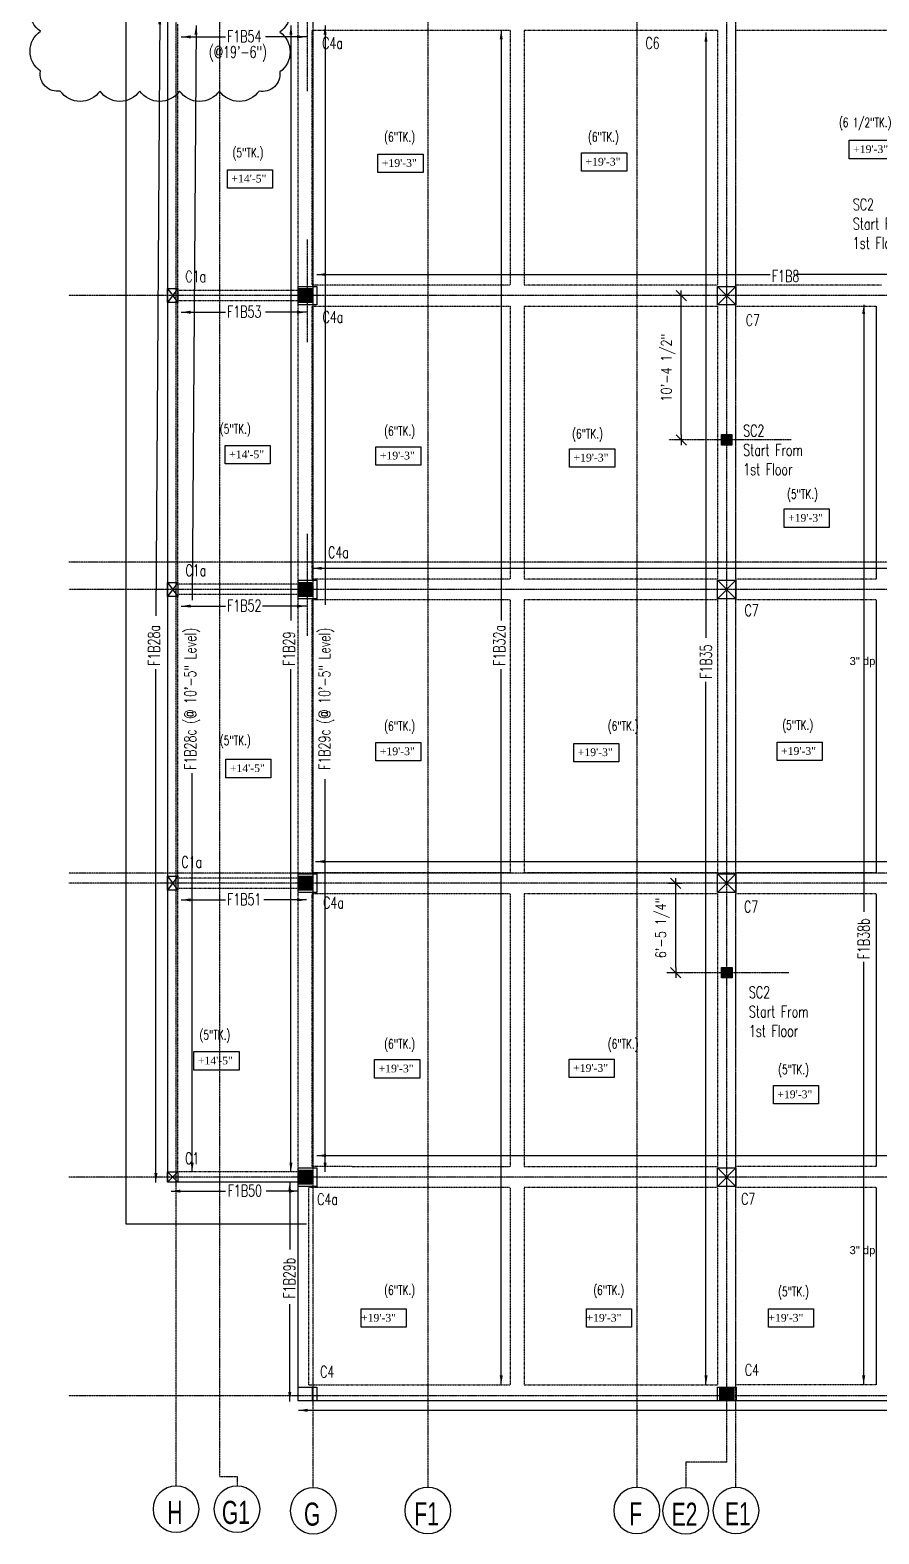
# Model space of a CAD drawing. Extents: x -95606 to 113309, y -42160 to -940.
# Drawn here: x 93763 to 94496, y -28899 to -27600 of the extents above; entities that cross this region are included whole.
import ezdxf
from ezdxf.enums import TextEntityAlignment as Align

# ---------------------------------------------------------------- set-up
doc = ezdxf.new("R2010")
doc.units = 0
doc.header["$LTSCALE"] = 0.02
doc.header["$MEASUREMENT"] = 0
doc.header["$PDMODE"] = 3
doc.header["$PDSIZE"] = -2
doc.linetypes.add('CENTER', pattern=[50.8, 31.75, -6.35, 6.35, -6.35])
doc.linetypes.add('HIDDEN', pattern=[9.525, 6.35, -3.175])
doc.layers.get('0').update_dxf_attribs({"linetype": 'CONTINUOUS'})
doc.layers.get('DEFPOINTS').update_dxf_attribs({"linetype": 'CONTINUOUS'})
for name, color, linetype in [('A-2TEXT', 4, 'CONTINUOUS'), ('COL 1', 5, 'CONTINUOUS'), ('COLUMN TEXT', 2, 'CONTINUOUS'), ('DIM', 7, 'CONTINUOUS'), ('EXLINE', 33, 'CONTINUOUS'), ('GRID', 8, 'CENTER'), ('HATCH1', 7, 'CONTINUOUS'), ('HBEAM', 51, 'HIDDEN'), ('S-SLB', 3, 'CONTINUOUS'), ('S-TXT', 2, 'CONTINUOUS'), ('TEXT-2', 3, 'CONTINUOUS')]:
    doc.layers.add(name, color=color, linetype=linetype)
for name, color, linetype, lineweight in [('Hatch', 252, 'CONTINUOUS', 9), ('Layer4', 4, 'CONTINUOUS', 25), ('text', 7, 'CONTINUOUS', 25)]:
    doc.layers.add(name, color=color, linetype=linetype, lineweight=lineweight)
doc.styles.add('ROMANS', font='romans.shx', dxfattribs={"width": 0.8})
doc.styles.get("Standard").update_dxf_attribs({"font": 'ISOCP'})
doc.styles.add('STYLE2', font='arial.ttf', dxfattribs={"width": 0.8})
doc.styles.add('style5', font='romans.shx', dxfattribs={"width": 0.7, "height": 8})
doc.styles.add('style6', font='romans.shx', dxfattribs={"height": 8})
doc.dimstyles.new('TEXT-18', dxfattribs={"dimtxt": 8, "dimasz": 9, "dimexe": 6, "dimexo": 6, "dimgap": 3.125, "dimtad": 1, "dimdec": 1, "dimrnd": 0.5, "dimzin": 1, "dimdsep": 46, "dimlunit": 4, "dimtxsty": 'style6', "dimblk": 'OBLIQUE', "dimcen": 72.09, "dimclrd": 1, "dimclre": 1, "dimclrt": 4, "dimadec": 0, "dimazin": 0, "dimtfac": 1, "dimtdec": 1, "dimtofl": 0, "dimtmove": 0, "dimatfit": 3, "dimfxl": 1, "dimfrac": 2, "dimtolj": 1, "dimtzin": 0, "dimlwd": -1, "dimarcsym": 0})
doc.dimstyles.new('TK96', dxfattribs={"dimscale": 96, "dimtxt": 0.09375, "dimasz": 0.046875, "dimexe": 0.0625, "dimexo": 0.015625, "dimgap": 0.046875, "dimtad": 1, "dimzin": 11, "dimdsep": 46, "dimlunit": 4, "dimtxsty": 'ROMANS', "dimblk1": 'TK1', "dimblk2": 'TK1', "dimsah": 1, "dimcen": 0.09375, "dimclrd": 1, "dimclre": 1, "dimclrt": 2, "dimadec": 0, "dimazin": 0, "dimtfac": 1, "dimtofl": 0, "dimtmove": 0, "dimatfit": 3, "dimldrblk": 'TK1', "dimfxl": 1, "dimfrac": 2, "dimtolj": 1, "dimtzin": 9, "dimarcsym": 0})

# ---------------------------------------------------------------- blocks, each defined once
blk = doc.blocks.new('_Oblique')
at = {"color": 0, "linetype": 'ByBlock', "lineweight": -2}
blk.add_line((-0.5, -0.5), (0.5, 0.5), dxfattribs=at)
blk = doc.blocks.new('GRID')
at = {"color": 1, "linetype": 'Continuous'}
blk.add_circle((0, 0), 19.9, dxfattribs=at)
at = {"layer": 'A-2TEXT', "linetype": 'Continuous', "style": 'STYLE2', "width": 0.65}
blk.add_attdef('A', text='', height=19.9, rotation=359.9735, dxfattribs=at).set_placement((-1, -7.1), align=Align.CENTER)
blk = doc.blocks.new('TK1')
at = {"color": 4, "linetype": 'Continuous'}
blk.add_line((-1, -1), (1, 1), dxfattribs=at)
at = {"color": 1, "linetype": 'ByBlock'}
blk.add_line((-1, 0), (1, 0), dxfattribs=at)
blk = doc.blocks.new('*D531')
at = {"layer": 'DEFPOINTS', "color": 0, "lineweight": -2, "transparency": 16777216}
for p in [(94325, -27829.7), (94325, -27829.7), (94325, -27954.4)]:
    blk.add_point(p, dxfattribs=at)
at = {"layer": 'S-TXT', "color": 1, "lineweight": -2, "transparency": 16777216}
for p, q in [((94325, -27829.7), (94319, -27829.7)), ((94325, -27949.9), (94325, -27834.2)), ((94325, -27954.4), (94319, -27954.4))]:
    blk.add_line(p, q, dxfattribs=at)
at = {"layer": 'S-TXT', "color": 1, "lineweight": -2, "transparency": 16777216, "xscale": 4.5, "yscale": 4.5, "zscale": 4.5}
for p, rotation in [((94325, -27829.7), 90), ((94325, -27954.4), 270)]:
    blk.add_blockref('TK1', p, dxfattribs=dict(at, rotation=rotation))
at = {"layer": 'S-TXT', "color": 2, "transparency": 16777216, "insert": (94313.6, -27892), "char_height": 9, "attachment_point": 5, "rotation": 90, "style": 'ROMANS'}
blk.add_mtext('\\A1;10\'-4 1/2"', dxfattribs=at)
blk = doc.blocks.new('*D532')
at = {"layer": 'DEFPOINTS', "color": 0, "lineweight": -2, "transparency": 16777216}
for p in [(94312.4, -28337.3), (94320.2, -28337.3), (94312.4, -28414.5)]:
    blk.add_point(p, dxfattribs=at)
at = {"layer": 'S-TXT', "color": 1, "lineweight": -2, "transparency": 16777216}
for p, q in [((94313.9, -28337.3), (94326.2, -28337.3)), ((94320.2, -28410), (94320.2, -28341.8)), ((94313.9, -28414.5), (94326.2, -28414.5))]:
    blk.add_line(p, q, dxfattribs=at)
at = {"layer": 'S-TXT', "color": 1, "lineweight": -2, "transparency": 16777216, "xscale": 4.5, "yscale": 4.5, "zscale": 4.5}
for p, rotation in [((94320.2, -28337.3), 90), ((94320.2, -28414.5), 270)]:
    blk.add_blockref('TK1', p, dxfattribs=dict(at, rotation=rotation))
at = {"layer": 'S-TXT', "color": 2, "transparency": 16777216, "insert": (94308.8, -28375.9), "char_height": 9, "attachment_point": 5, "rotation": 90, "style": 'ROMANS'}
blk.add_mtext('\\A1;6\'-5 1/4"', dxfattribs=at)

msp = doc.modelspace()

# ---------------------------------------------------------------- hatches: boundary and pattern name
at = {"layer": 'Hatch'}
h = msp.add_hatch(color=254, dxfattribs=at)
h.set_gradient(color1=(192, 192, 192), color2=(192, 192, 192), tint=1)
h.paths.add_polyline_path([(93994.316, -27823.745), (94006.316, -27823.745), (94006.316, -27835.745), (93994.316, -27835.745)])
h = msp.add_hatch(color=254, dxfattribs=at)
h.set_gradient(color1=(192, 192, 192), color2=(192, 192, 192), tint=1)
h.paths.add_polyline_path([(94359.748, -27949.854), (94368.748, -27949.854), (94368.748, -27958.854), (94359.748, -27958.854)])
h = msp.add_hatch(color=254, dxfattribs=at)
h.set_gradient(color1=(192, 192, 192), color2=(192, 192, 192), tint=1)
h.paths.add_polyline_path([(93994.325, -28077.523), (94006.325, -28077.523), (94006.325, -28089.523), (93994.325, -28089.523)])
h = msp.add_hatch(color=254, dxfattribs=at)
h.set_gradient(color1=(192, 192, 192), color2=(192, 192, 192), tint=1)
h.paths.add_polyline_path([(93994.326, -28331.301), (94006.326, -28331.301), (94006.326, -28343.301), (93994.326, -28343.301)])
h = msp.add_hatch(color=254, dxfattribs=at)
h.set_gradient(color1=(192, 192, 192), color2=(192, 192, 192), tint=1)
h.paths.add_polyline_path([(94359.814, -28410.049), (94368.814, -28410.049), (94368.814, -28419.049), (94359.814, -28419.049)])
h = msp.add_hatch(color=254, dxfattribs=at)
h.set_gradient(color1=(192, 192, 192), color2=(192, 192, 192), tint=1)
h.paths.add_polyline_path([(93994.326, -28585.079), (94006.326, -28585.079), (94006.326, -28597.079), (93994.326, -28597.079)])
h = msp.add_hatch(color=254, dxfattribs=at)
h.set_gradient(color1=(192, 192, 192), color2=(192, 192, 192), tint=1)
h.paths.add_polyline_path([(94358.314, -28772.392), (94370.314, -28772.392), (94370.314, -28784.392), (94358.314, -28784.392)])

# ---------------------------------------------------------------- linework, layer by layer
at = {"layer": 'COL 1', "lineweight": 25}
for p, q in [((94356.248, -27821.745), (94372.248, -27837.745)), ((94372.248, -27821.745), (94356.248, -27837.745)), ((93881.316, -27823.745), (93890.316, -27835.745)), ((93890.316, -27823.745), (93881.316, -27835.745)), ((93881.316, -28077.523), (93890.316, -28089.523)), ((93890.316, -28077.523), (93881.316, -28089.523)), ((94356.248, -28075.523), (94372.248, -28091.523)), ((94372.248, -28075.523), (94356.248, -28091.523)), ((93881.316, -28331.301), (93890.316, -28343.301)), ((93890.316, -28331.301), (93881.316, -28343.301)), ((94356.248, -28329.301), (94372.248, -28345.301)), ((94372.248, -28329.301), (94356.248, -28345.301)), ((93881.316, -28586.579), (93890.316, -28595.579)), ((93890.328, -28586.582), (93881.316, -28595.579)), ((94356.248, -28583.079), (94372.248, -28599.079)), ((94372.248, -28583.079), (94356.248, -28599.079))]:
    msp.add_line(p, q, dxfattribs=at)
for points in [[(94010.316, -27837.745), (93994.316, -27837.745), (93994.316, -27821.745), (94010.316, -27821.745), (94010.316, -27837.745)], [(93881.316, -27835.745), (93881.316, -27823.745), (93890.316, -27823.745), (93890.316, -27835.745), (93881.316, -27835.745)], [(94359.748, -27949.854), (94368.748, -27949.854), (94368.748, -27958.854), (94359.748, -27958.854), (94359.748, -27949.854)], [(93881.316, -28089.523), (93881.316, -28077.523), (93890.316, -28077.523), (93890.316, -28089.523), (93881.316, -28089.523)], [(94010.325, -28091.523), (93994.325, -28091.523), (93994.325, -28075.523), (94010.325, -28075.523), (94010.325, -28091.523)], [(93881.316, -28343.301), (93881.316, -28331.301), (93890.316, -28331.301), (93890.316, -28343.301), (93881.316, -28343.301)], [(94010.326, -28345.301), (93994.326, -28345.301), (93994.326, -28329.301), (94010.326, -28329.301), (94010.326, -28345.301)], [(94359.814, -28410.049), (94368.814, -28410.049), (94368.814, -28419.049), (94359.814, -28419.049), (94359.814, -28410.049)], [(93881.316, -28586.579), (93890.316, -28586.579), (93890.316, -28595.579), (93881.316, -28595.579), (93881.316, -28586.579)], [(94010.326, -28599.079), (93994.326, -28599.079), (93994.326, -28583.079), (94010.326, -28583.079), (94010.326, -28599.079)], [(94010.317, -28784.412), (93994.317, -28784.412), (93994.317, -28772.412), (94010.317, -28772.412), (94010.317, -28784.412)], [(94372.314, -28784.392), (94356.314, -28784.392), (94356.314, -28772.392), (94372.314, -28772.392), (94372.314, -28784.392)]]:
    msp.add_lwpolyline(points, dxfattribs=at)
at = {"layer": 'COL 1'}
for points in [[(94356.248, -27837.745), (94356.248, -27821.745), (94372.248, -27821.745), (94372.248, -27837.745), (94356.248, -27837.745)], [(93994.316, -27823.745), (94006.316, -27823.745), (94006.316, -27835.745), (93994.316, -27835.745), (93994.316, -27823.745)], [(93994.325, -28077.523), (94006.325, -28077.523), (94006.325, -28089.523), (93994.325, -28089.523), (93994.325, -28077.523)], [(94356.248, -28091.523), (94356.248, -28075.523), (94372.248, -28075.523), (94372.248, -28091.523), (94356.248, -28091.523)], [(93994.326, -28331.301), (94006.326, -28331.301), (94006.326, -28343.301), (93994.326, -28343.301), (93994.326, -28331.301)], [(94356.248, -28345.301), (94356.248, -28329.301), (94372.248, -28329.301), (94372.248, -28345.301), (94356.248, -28345.301)], [(93994.326, -28585.079), (94006.326, -28585.079), (94006.326, -28597.079), (93994.326, -28597.079), (93994.326, -28585.079)], [(94356.248, -28599.079), (94356.248, -28583.079), (94372.248, -28583.079), (94372.248, -28599.079), (94356.248, -28599.079)], [(93994.317, -28772.412), (94006.317, -28772.412), (94006.317, -28784.412), (93994.317, -28784.412), (93994.317, -28772.412)], [(94358.314, -28772.392), (94370.314, -28772.392), (94370.314, -28784.392), (94358.314, -28784.392), (94358.314, -28772.392)]]:
    msp.add_lwpolyline(points, dxfattribs=at)
at = {"layer": 'EXLINE'}
for p, q in [((93881.316, -27587.408), (93881.316, -28595.582)), ((94493.317, -27838.749), (94493.317, -28074.548)), ((94493.317, -28092.548), (94493.317, -28328.304)), ((94493.317, -28346.304), (94493.317, -28582.082)), ((93994.326, -28595.582), (93881.316, -28595.582)), ((93994.317, -28772.416), (93994.317, -28599.082)), ((94493.317, -28600.082), (94493.317, -28770.415)), ((95554.327, -28784.415), (94001.318, -28784.415))]:
    msp.add_line(p, q, dxfattribs=at)
at = {"layer": 'GRID'}
for p, q in [((93888.816, -28857.912), (93888.816, -25119.709)), ((94007.316, -28859.398), (94007.316, -25118.224)), ((94106.148, -25118.224), (94106.148, -28859.067)), ((94286.648, -25118.224), (94286.648, -28859.067)), ((93926.649, -28849.656), (93926.649, -25127.965)), ((94364.248, -28837.433), (94364.248, -25140.189)), ((94372.245, -28859.067), (94372.245, -25140.185)), ((94002.326, -27653.055), (94002.326, -27553.911)), ((94002.326, -27869.852), (94002.326, -27781.309)), ((96050.513, -27829.745), (93796.194, -27829.745)), ((94420.024, -27954.354), (94314.187, -27954.354)), ((94002.325, -28123.629), (94002.325, -28035.485)), ((96048.689, -28059.912), (93796.194, -28059.912)), ((96030.491, -28083.523), (93796.193, -28083.523)), ((96050.513, -28328.662), (93796.194, -28328.662)), ((96025.963, -28337.301), (93796.194, -28337.301)), ((94417.935, -28414.549), (94312.432, -28414.549)), ((96045.881, -28591.079), (93796.194, -28591.079)), ((96050.513, -28779.912), (93796.194, -28779.912)), ((94364.248, -28837.433), (94328.841, -28837.433)), ((94328.841, -28837.433), (94328.841, -28859.398)), ((94364.248, -28837.433), (94328.841, -28837.433)), ((94328.841, -28837.433), (94328.841, -28859.398)), ((93926.649, -28849.656), (93941.444, -28849.656)), ((93926.649, -28849.656), (93941.444, -28849.656)), ((93941.444, -28849.656), (93941.444, -28857.912)), ((93941.444, -28849.656), (93941.444, -28857.912))]:
    msp.add_line(p, q, dxfattribs=at)
at = {"layer": 'HATCH1'}
for points in [[(94470.011, -27695.638), (94508.964, -27695.638), (94508.964, -27711.53), (94470.011, -27711.53)], [(94063.067, -27707.54), (94102.02, -27707.54), (94102.02, -27723.432), (94063.067, -27723.432)], [(94238.919, -27706.441), (94277.872, -27706.441), (94277.872, -27722.333), (94238.919, -27722.333)], [(93933.18, -27721.028), (93972.133, -27721.028), (93972.133, -27736.92), (93933.18, -27736.92)], [(93931.235, -27959.219), (93970.187, -27959.219), (93970.187, -27975.11), (93931.235, -27975.11)], [(94061.334, -27960.277), (94100.287, -27960.277), (94100.287, -27976.168), (94061.334, -27976.168)], [(94228.564, -27962.037), (94267.517, -27962.037), (94267.517, -27977.928), (94228.564, -27977.928)], [(94413.756, -28014.053), (94452.708, -28014.053), (94452.708, -28029.945), (94413.756, -28029.945)], [(94061.334, -28215.68), (94100.287, -28215.68), (94100.287, -28231.571), (94061.334, -28231.571)], [(94232.236, -28216.482), (94271.189, -28216.482), (94271.189, -28232.374), (94232.236, -28232.374)], [(94407.75, -28215.412), (94446.703, -28215.412), (94446.703, -28231.304), (94407.75, -28231.304)], [(93931.828, -28230.273), (93970.78, -28230.273), (93970.78, -28246.164), (93931.828, -28246.164)], [(93904.208, -28482.754), (93943.161, -28482.754), (93943.161, -28498.646), (93904.208, -28498.646)], [(94060.27, -28489.635), (94099.222, -28489.635), (94099.222, -28505.526), (94060.27, -28505.526)], [(94228.247, -28489.219), (94267.199, -28489.219), (94267.199, -28505.11), (94228.247, -28505.11)], [(94404.52, -28511.972), (94443.473, -28511.972), (94443.473, -28527.864), (94404.52, -28527.864)], [(94048.564, -28704.954), (94087.517, -28704.954), (94087.517, -28720.846), (94048.564, -28720.846)], [(94243.216, -28704.954), (94282.169, -28704.954), (94282.169, -28720.846), (94243.216, -28720.846)], [(94400.279, -28704.954), (94439.232, -28704.954), (94439.232, -28720.846), (94400.279, -28720.846)]]:
    msp.add_lwpolyline(points, close=True, dxfattribs=at)
at = {"layer": 'HBEAM'}
for p, q in [((93994.318, -27821.749), (93994.318, -27584.415)), ((93890.328, -28079.03), (93890.328, -27594.928)), ((94006.318, -27600.415), (94177.283, -27600.415)), ((94006.318, -27820.749), (94006.318, -27600.415)), ((94177.283, -27600.415), (94177.283, -27820.749)), ((94189.283, -27600.415), (94356.248, -27600.416)), ((94189.283, -27600.415), (94189.283, -27820.749)), ((94356.248, -27600.416), (94356.248, -27820.749)), ((94372.248, -27820.749), (94372.248, -27600.416)), ((94372.248, -27600.416), (94658.479, -27600.416)), ((94177.283, -27820.749), (94006.318, -27820.749)), ((94356.248, -27820.749), (94189.283, -27820.749)), ((94498.001, -27820.749), (94372.248, -27820.749)), ((93994.316, -27825.241), (93890.328, -27825.241)), ((93994.316, -27834.257), (93890.328, -27834.257)), ((93994.325, -28075.548), (93994.325, -27837.749)), ((94006.325, -28074.548), (94006.325, -27838.749)), ((94006.325, -27838.749), (94177.283, -27838.749)), ((94177.283, -27838.749), (94177.283, -28074.548)), ((94189.283, -27838.749), (94356.248, -27838.749)), ((94189.283, -27838.749), (94189.283, -28074.548)), ((94356.248, -27838.749), (94356.248, -28074.548)), ((94372.248, -27838.749), (94493.317, -27838.749)), ((94372.248, -28074.548), (94372.248, -27838.749)), ((93994.325, -28079.03), (93890.328, -28079.03)), ((94177.283, -28074.548), (94006.325, -28074.548)), ((94356.248, -28074.548), (94189.283, -28074.548)), ((94493.317, -28074.548), (94372.248, -28074.548)), ((93890.328, -28332.806), (93890.328, -28088.045)), ((93994.325, -28088.045), (93890.328, -28088.045)), ((93994.315, -28329.304), (93994.315, -28091.548)), ((94006.315, -28328.304), (94006.315, -28092.548)), ((94177.283, -28092.548), (94006.315, -28092.548)), ((94177.283, -28092.548), (94177.283, -28328.304)), ((94356.248, -28092.548), (94189.283, -28092.548)), ((94189.283, -28092.548), (94189.283, -28328.304)), ((94356.248, -28092.548), (94356.248, -28328.304)), ((94493.317, -28092.548), (94372.248, -28092.548)), ((94372.248, -28328.304), (94372.248, -28092.548)), ((94177.283, -28328.304), (94006.315, -28328.304)), ((94356.248, -28328.304), (94189.283, -28328.304)), ((94493.317, -28328.304), (94372.248, -28328.304)), ((93994.326, -28332.806), (93890.328, -28332.806)), ((93994.326, -28341.822), (93890.328, -28341.822)), ((93890.328, -28586.582), (93890.328, -28341.822)), ((93994.326, -28583.079), (93994.326, -28345.304)), ((94006.326, -28582.081), (94006.326, -28346.304)), ((94177.283, -28346.304), (94006.326, -28346.304)), ((94177.283, -28346.304), (94177.283, -28582.112)), ((94356.248, -28346.304), (94189.283, -28346.304)), ((94189.283, -28346.304), (94189.283, -28582.114)), ((94356.248, -28346.304), (94356.248, -28582.143)), ((94493.317, -28346.304), (94372.248, -28346.304)), ((94372.248, -28582.082), (94372.248, -28346.304)), ((93994.326, -28586.582), (93890.328, -28586.582)), ((94177.283, -28582.112), (94006.326, -28582.081)), ((94356.248, -28582.143), (94189.283, -28582.114)), ((94493.317, -28582.082), (94372.248, -28582.082)), ((94177.283, -28600.081), (94003.317, -28600.082)), ((94003.317, -28770.415), (94003.317, -28600.082)), ((94177.283, -28600.081), (94177.283, -28770.415)), ((94356.248, -28600.079), (94189.283, -28600.081)), ((94189.283, -28600.081), (94189.283, -28770.415)), ((94356.248, -28600.079), (94356.248, -28770.415)), ((94372.248, -28770.415), (94372.248, -28600.082)), ((94493.317, -28600.082), (94372.248, -28600.082)), ((94003.317, -28770.415), (94177.283, -28770.415)), ((94189.283, -28770.415), (94356.248, -28770.415)), ((94493.317, -28770.415), (94372.248, -28770.415))]:
    msp.add_line(p, q, dxfattribs=at)
at = {"layer": 'Layer4'}
for p, q in [((93845.316, -27587.407), (93845.316, -28631.582)), ((93845.316, -28631.582), (94001.316, -28631.582))]:
    msp.add_line(p, q, dxfattribs=at)
at = {"layer": 'S-SLB', "color": 6}
msp.add_lwpolyline([(93978.352, -27567.844, -0.52056705), (93978.352, -27602.186, -0.52056705), (93978.352, -27636.528, -0.52056705), (93960.536, -27653.055, -0.52056705), (93926.194, -27653.055, -0.52056705), (93891.852, -27653.055, -0.52056705), (93857.509, -27653.055, -0.52056705), (93823.167, -27653.055, -0.52056705), (93788.825, -27653.055, -0.52056705), (93771.712, -27635.825, -0.52056705), (93771.712, -27601.483, -0.52056705), (93771.712, -27567.141, -0.52056705)], format="xyb", dxfattribs=at)

# ---------------------------------------------------------------- block references
at = {"layer": 'GRID'}
ref = msp.add_blockref('GRID', (93888.816, -28877.857), dxfattribs=dict(at, xscale=-1, rotation=180))
ref.add_attrib('A', 'H', dxfattribs={"layer": 'A-2TEXT', "linetype": 'Continuous', "height": 19.945, "rotation": 0.026452, "style": 'STYLE2', "width": 0.65}).set_placement((93887.847, -28890.653), align=Align.CENTER)
ref = msp.add_blockref('GRID', (93888.816, -28877.857), dxfattribs=dict(at, xscale=-1, rotation=180))
ref.add_attrib('A', 'H', dxfattribs={"layer": 'A-2TEXT', "linetype": 'Continuous', "height": 19.945, "rotation": 0.026452, "style": 'STYLE2', "width": 0.65}).set_placement((93887.847, -28890.653), align=Align.CENTER)
ref = msp.add_blockref('GRID', (93941.444, -28877.857), dxfattribs=dict(at, xscale=-1, rotation=180))
ref.add_attrib('A', 'G1', dxfattribs={"layer": 'A-2TEXT', "linetype": 'Continuous', "height": 19.9446, "rotation": 0.026452, "style": 'STYLE2', "width": 0.65}).set_placement((93940.475, -28890.653), align=Align.CENTER)
ref = msp.add_blockref('GRID', (93941.444, -28877.857), dxfattribs=dict(at, xscale=-1, rotation=180))
ref.add_attrib('A', 'G1', dxfattribs={"layer": 'A-2TEXT', "linetype": 'Continuous', "height": 19.9446, "rotation": 0.026452, "style": 'STYLE2', "width": 0.65}).set_placement((93940.475, -28890.653), align=Align.CENTER)
ref = msp.add_blockref('GRID', (94007.316, -28879.342), dxfattribs=dict(at, xscale=-1, rotation=180))
ref.add_attrib('A', 'G', dxfattribs={"layer": 'A-2TEXT', "linetype": 'Continuous', "height": 19.945, "rotation": 0.026452, "style": 'STYLE2', "width": 0.65}).set_placement((94006.347, -28892.139), align=Align.CENTER)
ref = msp.add_blockref('GRID', (94007.316, -28879.342), dxfattribs=dict(at, xscale=-1, rotation=180))
ref.add_attrib('A', 'G', dxfattribs={"layer": 'A-2TEXT', "linetype": 'Continuous', "height": 19.945, "rotation": 0.026452, "style": 'STYLE2', "width": 0.65}).set_placement((94006.347, -28892.139), align=Align.CENTER)
ref = msp.add_blockref('GRID', (94106.148, -28879.012), dxfattribs=dict(at, xscale=-1, rotation=180))
ref.add_attrib('A', 'F1', dxfattribs={"layer": 'A-2TEXT', "linetype": 'Continuous', "height": 19.9446, "rotation": 0.026452, "style": 'STYLE2', "width": 0.65}).set_placement((94105.18, -28891.89), align=Align.CENTER)
ref = msp.add_blockref('GRID', (94106.148, -28879.012), dxfattribs=dict(at, xscale=-1, rotation=180))
ref.add_attrib('A', 'F1', dxfattribs={"layer": 'A-2TEXT', "linetype": 'Continuous', "height": 19.9446, "rotation": 0.026452, "style": 'STYLE2', "width": 0.65}).set_placement((94105.18, -28891.89), align=Align.CENTER)
ref = msp.add_blockref('GRID', (94286.648, -28879.012), dxfattribs=dict(at, xscale=-1, rotation=180))
ref.add_attrib('A', 'F', dxfattribs={"layer": 'A-2TEXT', "linetype": 'Continuous', "height": 19.945, "rotation": 0.026452, "style": 'STYLE2', "width": 0.65}).set_placement((94285.679, -28891.809), align=Align.CENTER)
ref = msp.add_blockref('GRID', (94286.648, -28879.012), dxfattribs=dict(at, xscale=-1, rotation=180))
ref.add_attrib('A', 'F', dxfattribs={"layer": 'A-2TEXT', "linetype": 'Continuous', "height": 19.945, "rotation": 0.026452, "style": 'STYLE2', "width": 0.65}).set_placement((94285.679, -28891.809), align=Align.CENTER)
ref = msp.add_blockref('GRID', (94328.841, -28879.342), dxfattribs=dict(at, xscale=-1, rotation=180))
ref.add_attrib('A', 'E2', dxfattribs={"layer": 'A-2TEXT', "linetype": 'Continuous', "height": 19.9446, "rotation": 0.026452, "style": 'STYLE2', "width": 0.65}).set_placement((94327.873, -28892.221), align=Align.CENTER)
ref = msp.add_blockref('GRID', (94328.841, -28879.342), dxfattribs=dict(at, xscale=-1, rotation=180))
ref.add_attrib('A', 'E2', dxfattribs={"layer": 'A-2TEXT', "linetype": 'Continuous', "height": 19.9446, "rotation": 0.026452, "style": 'STYLE2', "width": 0.65}).set_placement((94327.873, -28892.221), align=Align.CENTER)
ref = msp.add_blockref('GRID', (94372.248, -28879.012), dxfattribs=dict(at, xscale=-1, rotation=180))
ref.add_attrib('A', ' E1', dxfattribs={"layer": 'A-2TEXT', "linetype": 'Continuous', "height": 19.9446, "rotation": 0.026452, "style": 'STYLE2', "width": 0.65}).set_placement((94371.279, -28891.89), align=Align.CENTER)
ref = msp.add_blockref('GRID', (94372.248, -28879.012), dxfattribs=dict(at, xscale=-1, rotation=180))
ref.add_attrib('A', ' E1', dxfattribs={"layer": 'A-2TEXT', "linetype": 'Continuous', "height": 19.9446, "rotation": 0.026452, "style": 'STYLE2', "width": 0.65}).set_placement((94371.279, -28891.89), align=Align.CENTER)

# ---------------------------------------------------------------- texts
at = {"layer": 'A-2TEXT', "char_height": 6.69023, "width": 33.25047, "attachment_point": 3, "rotation": 0.074295}
for s, insert in [('{\\fCentury Schoolbook|b0|i0|c0|p18;+19\'-3"}', (94503.596, -27699.923)), ('{\\fCentury Schoolbook|b0|i0|c0|p18;+19\'-3"}', (94096.652, -27711.825)), ('{\\fCentury Schoolbook|b0|i0|c0|p18;+19\'-3"}', (94272.503, -27710.726)), ('{\\fCentury Schoolbook|b0|i0|c0|p18;+14\'-5"}', (93966.764, -27725.313)), ('{\\fCentury Schoolbook|b0|i0|c0|p18;+14\'-5"}', (93964.819, -27963.503)), ('{\\fCentury Schoolbook|b0|i0|c0|p18;+19\'-3"}', (94094.919, -27964.561)), ('{\\fCentury Schoolbook|b0|i0|c0|p18;+19\'-3"}', (94262.149, -27966.321)), ('{\\fCentury Schoolbook|b0|i0|c0|p18;+19\'-3"}', (94447.34, -28018.338)), ('{\\fCentury Schoolbook|b0|i0|c0|p18;+19\'-3"}', (94094.919, -28219.964)), ('{\\fCentury Schoolbook|b0|i0|c0|p18;+19\'-3"}', (94265.821, -28220.767)), ('{\\fCentury Schoolbook|b0|i0|c0|p18;+19\'-3"}', (94441.334, -28219.697)), ('{\\fCentury Schoolbook|b0|i0|c0|p18;+14\'-5"}', (93965.412, -28234.557)), ('{\\fCentury Schoolbook|b0|i0|c0|p18;+14\'-5"}', (93937.793, -28487.039)), ('{\\fCentury Schoolbook|b0|i0|c0|p18;+19\'-3"}', (94093.854, -28493.919)), ('{\\fCentury Schoolbook|b0|i0|c0|p18;+19\'-3"}', (94261.831, -28493.503)), ('{\\fCentury Schoolbook|b0|i0|c0|p18;+19\'-3"}', (94438.105, -28516.257)), ('{\\fCentury Schoolbook|b0|i0|c0|p18;+19\'-3"}', (94078.676, -28709.239)), ('{\\fCentury Schoolbook|b0|i0|c0|p18;+19\'-3"}', (94273.328, -28709.239)), ('{\\fCentury Schoolbook|b0|i0|c0|p18;+19\'-3"}', (94430.391, -28709.239))]:
    msp.add_mtext(s, dxfattribs=dict(at, insert=insert))
at = {"layer": 'COLUMN TEXT', "attachment_point": 1, "style": 'style5'}
for s, insert, char_height, width in [('C4a', (94014.94, -27606.643), 10, 186), ('C6', (94294.066, -27606.663), 10, 186), ('(6 1/2"TK.)', (94461.151, -27676.198), 8, 56.42661), ('(6"TK.)', (94068.554, -27688.65), 8, 33.78238), ('(6"TK.)', (94244.496, -27688.65), 8, 33.78238), ('(5"TK.)', (93937.59, -27702.318), 8, 33.78238), ('SC2\\PStart From\\P1st Floor', (94473.141, -27746.033), 10, 186), ('C1a', (93896.77, -27808.247), 10, 186), ('C4a', (94015.265, -27843.267), 10, 186), ('C7', (94380.618, -27845.986), 10, 186), ('(5"TK.)', (93926.649, -27940.867), 8, 33.78238), ('(6"TK.)', (94068.554, -27942.721), 8, 33.78238), ('(6"TK.)', (94230.775, -27945.086), 8, 33.78238), ('SC2\\PStart From\\P1st Floor', (94378.486, -27941.439), 10, 186), ('(5"TK.)', (94416.39, -27997.22), 8, 33.78238), ('C4a', (94020.013, -28046.468), 10, 186), ('C1a', (93896.906, -28062.106), 10, 186), ('C7', (94379.677, -28096.512), 10, 186), ('(6"TK.)', (94068.554, -28197.506), 8, 33.78238), ('(6"TK.)', (94261.563, -28197.506), 8, 33.78238), ('(5"TK.)', (94412.241, -28196.689), 8, 33.78238), ('(5"TK.)', (93926.649, -28209.984), 8, 33.78238), ('C1a', (93893.374, -28313.958), 10, 186), ('C4a', (94015.767, -28349.035), 10, 186), ('C7', (94379.154, -28352.534), 10, 186), ('SC2\\PStart From\\P1st Floor', (94383.411, -28426.505), 10, 186), ('(5"TK.)', (93909.062, -28464.262), 8, 33.78238), ('(6"TK.)', (94068.554, -28472.102), 8, 33.78238), ('(6"TK.)', (94261.563, -28472.102), 8, 33.78238), ('(5"TK.)', (94408.635, -28494.157), 8, 33.78238), ('C1', (93896.563, -28569.93), 10, 186), ('C4a', (94010.607, -28605.188), 10, 186), ('C7', (94376.686, -28604.899), 10, 186), ('(6"TK.)', (94068.554, -28684.723), 8, 33.78238), ('(6"TK.)', (94249.053, -28684.723), 8, 33.78238), ('(5"TK.)', (94408.635, -28686.008), 8, 33.78238), ('C4', (94013.169, -28754.243), 10, 186), ('C4', (94379.907, -28752.597), 10, 186)]:
    msp.add_mtext(s, dxfattribs=dict(at, insert=insert, char_height=char_height, width=width))
at = {"layer": 'text', "char_height": 6.93, "attachment_point": 3, "rotation": 359.818727}
for insert in [(94492.613, -28141.929), (94492.613, -28650.759)]:
    msp.add_mtext('{\\fSansSerif|b0|i0|c2|p2;3" dp}', dxfattribs=dict(at, insert=insert))
at = {"layer": 'TEXT-2', "char_height": 10, "attachment_point": 1, "style": 'style5'}
for s, insert, width in [('\\A1;F1B54', (93932.84, -27600.857), 22.39817), ('\\A1; (@19\'-6")', (93912.368, -27614.306), 81.95085), ('\\A1;F1B8', (94403.264, -27807.905), 22.39817), ('\\A1;F1B53', (93932.837, -27838.69), 22.39817), ('\\A1;F1B52', (93932.837, -28092.49), 22.39817), ('\\A1;F1B51', (93932.837, -28346.249), 22.39817), ('\\A1;F1B50', (93933.332, -28597.812), 22.39817)]:
    msp.add_mtext(s, dxfattribs=dict(at, insert=insert, width=width))
at = {"layer": 'TEXT-2', "char_height": 10, "attachment_point": 1, "rotation": 90, "style": 'style5'}
for s, insert, width in [('\\A1;F1B28a', (93864.779, -28149.614), 22.39817), ('\\A1;F1B28c (@ 10\'-5" Level)', (93896.088, -28239.451), 148.52679), ('\\A1;F1B29c (@ 10\'-5" Level)', (94011.961, -28239.451), 148.52679), ('\\A1;F1B32a', (94162.945, -28149.614), 22.39817), ('\\A1;F1B29', (93981.385, -28149.614), 22.39817), ('\\A1;F1B35', (94341.426, -28160.788), 22.39817), ('\\A1;F1B38b', (94477.571, -28402.964), 22.39817), ('\\A1;F1B29b', (93981.535, -28696.119), 22.39817)]:
    msp.add_mtext(s, dxfattribs=dict(at, insert=insert, width=width))

# ---------------------------------------------------------------- dimensions: what is measured, and where the dimension line sits
at = {"layer": 'S-TXT'}
for base, p1, p2, picture, middle in [((94324.973, -27829.745), (94324.973, -27954.354), (94324.973, -27829.745), '*D531', (94313.616, -27892.05)), ((94320.161, -28337.301), (94312.432, -28414.549), (94312.432, -28337.301), '*D532', (94308.804, -28375.925))]:
    dim = msp.add_linear_dim(base=base, p1=p1, p2=p2, angle=90, dimstyle='TK96', override={"dimfxl": 1.25, "dimfxlon": 1}, dxfattribs=at)
    dim.commit()
    dim.dimension.update_dxf_attribs({"geometry": picture, "text_midpoint": middle})

# ---------------------------------------------------------------- leaders
at = {"layer": 'DIM'}
for points in [[(93874.752, -27587.407), (93871.387, -28106.319)], [(93906.064, -27596.423), (93902.697, -28092.786)], [(93987.993, -27596.42), (93987.993, -28110.425)], [(94017.477, -27596.42), (94017.477, -28096.782)], [(94169.554, -27600.415), (94169.554, -28110.425)], [(93893.318, -27606.284), (93931.565, -27606.284)], [(94001.318, -27606.284), (93965.96, -27606.284)], [(94346.358, -27602.416), (94346.358, -28125.19)], [(94010.316, -27811.605), (94401.661, -27811.605)], [(95145.315, -27811.605), (94424.12, -27811.605)], [(93893.316, -27844.117), (93931.562, -27844.117)], [(94001.316, -27844.117), (93965.958, -27844.117)], [(94482.503, -27837.749), (94482.503, -28361.962)], [(94006.592, -28065.289), (94550.668, -28065.289)], [(93893.316, -28097.917), (93931.562, -28097.917)], [(94001.316, -28097.917), (93963.382, -28097.917)], [(93871.387, -28595.632), (93871.387, -28152.387)], [(93987.993, -28586.582), (93987.993, -28152.387)], [(94169.554, -28770.415), (94169.554, -28152.387)], [(94346.357, -28770.415), (94346.358, -28163.38)], [(93902.697, -28586.582), (93902.697, -28242.138)], [(94017.477, -28586.582), (94017.477, -28247.539)], [(94009.332, -28318.566), (94549.688, -28318.566)], [(93893.316, -28351.676), (93931.562, -28351.676)], [(94001.316, -28351.676), (93964.571, -28351.676)], [(94482.503, -28770.415), (94482.503, -28405.052)], [(94010.315, -28572.554), (94544.442, -28572.554)], [(93986.963, -28595.582), (93986.963, -28653.705)], [(93884.504, -28603.239), (93931.562, -28603.239)], [(93994.317, -28603.239), (93966.698, -28603.239)], [(93986.963, -28784.774), (93986.963, -28700.778)], [(93994.466, -28792.5), (94733.364, -28792.5)]]:
    msp.add_leader(points, dimstyle='TEXT-18', override={"dimasz": 8, "dimtad": 0}, dxfattribs=at)

doc.saveas('drawing.dxf')
